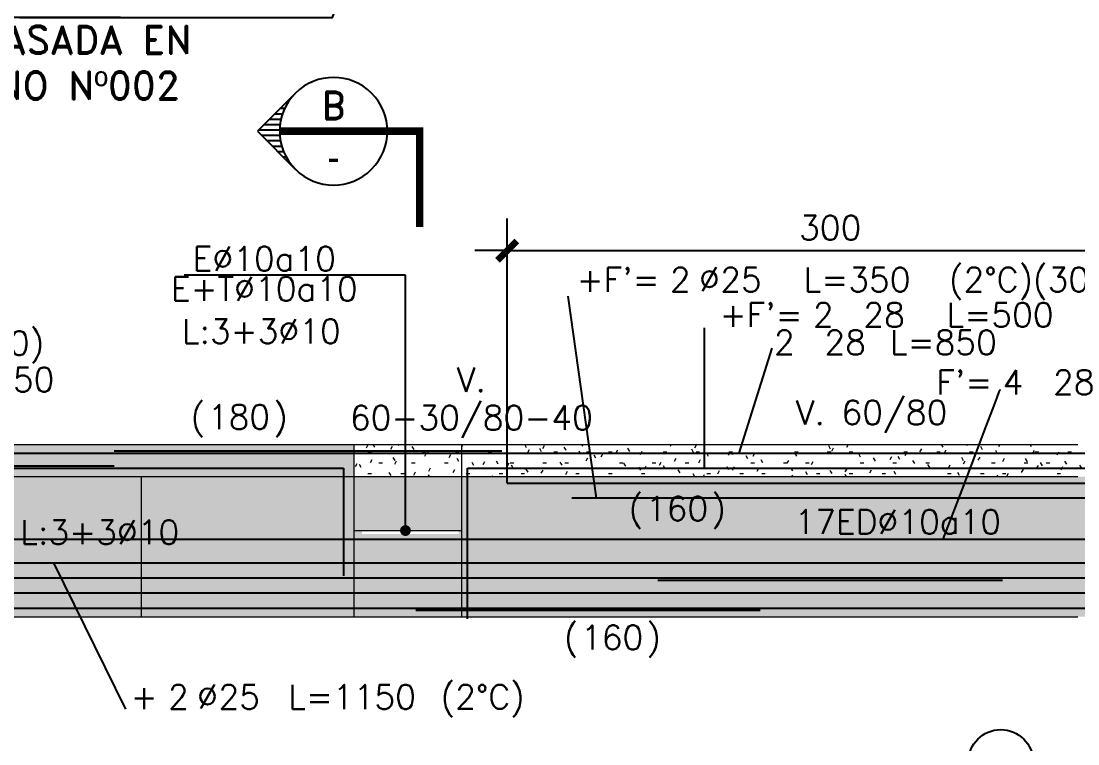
# Model space of a CAD drawing. Extents: x -58 to 5689, y 66 to 4123.
# Drawn here: x 3861.2 to 4351.9, y 2880.2 to 3215.8 of the extents above; entities that cross this region are included whole.
import ezdxf
from ezdxf.enums import TextEntityAlignment as Align
from ezdxf.xclip import XClip

# ---------------------------------------------------------------- set-up
doc = ezdxf.new("R2010")
doc.units = 0
doc.header["$LTSCALE"] = 30
doc.header["$MEASUREMENT"] = 0
doc.header["$XCLIPFRAME"] = 0
doc.linetypes.add("EJE3-3'$0$DASHED", pattern=[0.75, 0.5, -0.25])
doc.linetypes.add("EJE3-3'$0$RLE-PROYECCION", pattern=[0.71438, 0.47625, -0.23813])
doc.layers.get('0').update_dxf_attribs({"linetype": 'CONTINUOUS'})
for name, color, linetype in [("EJE3-3'$0$CORTES", 5, 'CONTINUOUS'), ("EJE3-3'$0$fe", 7, 'CONTINUOUS'), ("EJE3-3'$0$RLA-CONTORNOS", 3, 'CONTINUOUS'), ("EJE3-3'$0$RLA-FE", 7, 'CONTINUOUS'), ("EJE3-3'$0$RLA-TEXTOS-FE", 9, 'CONTINUOUS'), ("EJE3-3'$0$TEXTOS1", 9, 'CONTINUOUS')]:
    doc.layers.add(name, color=color, linetype=linetype)
doc.layers.add("EJE3-3'$0$RLA-ACHURADO", color=30, linetype="EJE3-3'$0$RLE-PROYECCION", lineweight=15, transparency=0.7)
doc.layers.add("EJE3-3'$0$RLA-CONTORNO", color=30, linetype='CONTINUOUS', lineweight=15)
doc.layers.add("EJE3-3'$0$RLA-TEXTOS-1", color=9, linetype='CONTINUOUS', lineweight=9)
doc.styles.add("EJE3-3'$0$RomanD", font='romand.shx', dxfattribs={"height": 31.5})
doc.styles.add("EJE3-3'$0$RomanS", font='romans.shx', dxfattribs={"height": 11.25})
doc.styles.add("EJE3-3'$0$Standard", font='txt')
doc.dimstyles.new("EJE3-3'$0$ING50", dxfattribs={"dimscale": 50, "dimtxt": 0.27, "dimasz": 0.3, "dimexe": 0, "dimexo": 0, "dimgap": 0.1, "dimtad": 1, "dimdec": 1, "dimzin": 12, "dimdsep": 46, "dimtxsty": "EJE3-3'$0$RomanS", "dimblk": "EJE3-3'$0$TICK1", "dimblk1": "EJE3-3'$0$TICK1", "dimblk2": "EJE3-3'$0$TICK1", "dimcen": 0.09, "dimclrd": 2, "dimclre": 1, "dimclrt": 3, "dimadec": 0, "dimazin": 0, "dimtfac": 1, "dimtdec": 0, "dimtix": 1, "dimtmove": 2, "dimatfit": 3, "dimldrblk": "EJE3-3'$0$TICK1", "dimfxl": 0, "dimfxlon": 1, "dimtolj": 1, "dimtzin": 0, "dimarcsym": 0})
pattern_1 = [(0, (-1824.927, -1302.188), (20.32, 5.08), [1.676, -13.564, 1.676, -13.564, -81.28]), (0, (-1824.927, -1302.188), (20.32, 5.08), [-30.48, 1.676, -28.804, 1.676, -13.564, -35.56]), (0, (-1824.927, -1302.188), (20.32, 5.08), [-76.2, 1.676, -8.484, 1.676, -23.724]), (120, (-1817.307, -1299.648), (-14.559409, 15.057636), [1.676, -13.564, 1.676, -13.564, -81.28]), (120, (-1817.307, -1299.648), (-14.559409, 15.057636), [-30.48, 1.676, -28.804, 1.676, -13.564, -35.56]), (120, (-1817.307, -1299.648), (-14.559409, 15.057636), [-76.2, 1.676, -8.484, 1.676, -23.724]), (240, (-1814.767, -1289.488), (-5.760591, -20.137636), [1.676, -13.564, 1.676, -13.564, -81.28]), (240, (-1814.767, -1289.488), (-5.760591, -20.137636), [-30.48, 1.676, -28.804, 1.676, -13.564, -35.56]), (240, (-1814.767, -1289.488), (-5.760591, -20.137636), [-76.2, 1.676, -8.484, 1.676, -23.724])]

# ---------------------------------------------------------------- blocks, each defined once
blk = doc.blocks.new('*U236')
at = {"layer": "EJE3-3'$0$RLA-FE"}
for p, q in [((0, 0), (1068.21, 0)), ((1068.21, 0), (1118.21, 0)), ((1118.21, 0), (1150, 0)), ((1150, 0), (1150, 0))]:
    blk.add_line(p, q, dxfattribs=at)
at = {"layer": "EJE3-3'$0$RLA-FE", "color": 3, "style": "EJE3-3'$0$RomanS", "flags": 8}
for tag, p in [('F=', (240.89, 9.32)), ('NUM', (255.3, 9.32))]:
    blk.add_attdef(tag, text='', height=11.25, dxfattribs=at).set_placement(p, align=Align.RIGHT)
at = {"layer": "EJE3-3'$0$RLA-FE", "color": 3, "style": "EJE3-3'$0$RomanS"}
for tag, p, flags in [('PHI', (259.2, 9.54), 14), ('DIAM', (269.05, 9.32), 12), ('MINUS', (291.07, 9.32), 13), ('MARK', (304.46, 9.32), 13), ('TEXTO_FE1', (307.76, 9.32), 8), ('TEXTO_FE2', (375.29, 9.34), 8), ('TIPO', (573.8, -75.78), 13), ('NVECES', (559.93, -94.72), 13), ('NUMFE', (563.86, -114.48), 13), ('CAPA', (572.06, -133.6), 13), ('DESPLAZA', (278.34, -151.59), 13), ('ESPACIO', (284.39, -169.95), 13), ('CANT', (298.23, -188.75), 13)]:
    blk.add_attdef(tag, p, '', height=11.25, dxfattribs=dict(at, flags=flags))
blk = doc.blocks.new('*U170')
at = {"layer": "EJE3-3'$0$RLA-FE"}
for q in [(0, 0), (768.21, 0)]:
    blk.add_line((0, 0), q, dxfattribs=at)
at = {"layer": "EJE3-3'$0$RLA-FE", "color": 3, "style": "EJE3-3'$0$RomanS", "flags": 8}
for tag, p in [('F=', (301.65, 45.76)), ('NUM', (316.06, 45.76))]:
    blk.add_attdef(tag, text='', height=11.25, dxfattribs=at).set_placement(p, align=Align.RIGHT)
at = {"layer": "EJE3-3'$0$RLA-FE", "color": 3, "style": "EJE3-3'$0$RomanS"}
for tag, p, flags in [('PHI', (319.95, 45.97), 14), ('DIAM', (329.81, 45.76), 12), ('MINUS', (351.83, 45.76), 13), ('TEXTO_FE1', (360.22, 45.76), 8), ('MARK', (365.22, 45.76), 13), ('TEXTO_FE2', (432.39, 45.78), 8), ('TIPO', (423.8, -75.78), 13), ('NVECES', (409.93, -94.72), 13), ('NUMFE', (413.86, -114.48), 13), ('CAPA', (422.06, -133.6), 13), ('DESPLAZA', (278.34, -151.59), 13), ('ESPACIO', (284.39, -169.95), 13), ('CANT', (298.23, -188.75), 13)]:
    blk.add_attdef(tag, p, '', height=11.25, dxfattribs=dict(at, flags=flags))
blk = doc.blocks.new('*U245')
at = {"layer": "EJE3-3'$0$RLA-FE", "color": 6}
blk.add_line((0, 1), (180, 1), dxfattribs=at)
at = {"layer": "EJE3-3'$0$RLA-FE", "color": 3, "style": "EJE3-3'$0$RomanS", "flags": 8}
for tag, p in [('(', (38.91, 11.14)), ('EMP', (57.93, 11.14)), (')', (77.25, 11.14))]:
    blk.add_attdef(tag, text='', height=11.25, dxfattribs=at).set_placement(p, align=Align.CENTER)
blk = doc.blocks.new('*U237')
at = {"layer": "EJE3-3'$0$RLA-FE"}
for p, q in [((1068.21, 0), (1118.21, 0)), ((1118.21, 0), (1150, 0)), ((1150, 0), (1150, 0))]:
    blk.add_line(p, q, dxfattribs=at)
at = {"layer": "EJE3-3'$0$RLA-FE", "color": 3, "style": "EJE3-3'$0$RomanS", "flags": 8}
for tag, p in [('F=', (421.56, 36.32)), ('NUM', (435.97, 36.32))]:
    blk.add_attdef(tag, text='', height=11.25, dxfattribs=at).set_placement(p, align=Align.RIGHT)
at = {"layer": "EJE3-3'$0$RLA-FE", "color": 3, "style": "EJE3-3'$0$RomanS"}
for tag, p, flags in [('PHI', (439.87, 36.54), 14), ('DIAM', (449.72, 36.32), 12), ('MINUS', (471.74, 36.32), 13), ('MARK', (485.13, 36.32), 13), ('TEXTO_FE1', (488.43, 36.32), 8), ('TEXTO_FE2', (555.96, 36.34), 8), ('TIPO', (573.8, -75.78), 13), ('NVECES', (559.93, -94.72), 13), ('NUMFE', (563.86, -114.48), 13), ('CAPA', (572.06, -133.6), 13), ('DESPLAZA', (278.34, -151.59), 13), ('ESPACIO', (284.39, -169.95), 13), ('CANT', (298.23, -188.75), 13)]:
    blk.add_attdef(tag, p, '', height=11.25, dxfattribs=dict(at, flags=flags))
blk = doc.blocks.new("EJE3-3'$0$TICK1")
at = {"color": 2, "const_width": 0.2}
blk.add_lwpolyline([(-0.3, -0.3), (0.3, 0.3)], dxfattribs=at)
at = {"color": 2}
for points in [[(0, 0), (-1, 0)], [(0, 0), (1, 0)]]:
    blk.add_lwpolyline(points, dxfattribs=at)
blk = doc.blocks.new('*D144')
at = {"layer": "EJE3-3'$0$RLA-FE", "color": 2, "lineweight": -2, "transparency": 16777216}
blk.add_line((1320.48, 877), (1590.48, 877), dxfattribs=at)
at = {"layer": "EJE3-3'$0$RLA-FE", "color": 2, "lineweight": -2, "transparency": 16777216, "xscale": 15, "yscale": 15, "zscale": 15, "rotation": 180}
blk.add_blockref("EJE3-3'$0$TICK1", (1305.48, 877), dxfattribs=at)
at = {"layer": "EJE3-3'$0$RLA-FE", "color": 2, "lineweight": -2, "transparency": 16777216, "xscale": 15, "yscale": 15, "zscale": 15}
blk.add_blockref("EJE3-3'$0$TICK1", (1605.48, 877), dxfattribs=at)
at = {"layer": "EJE3-3'$0$RLA-FE", "color": 3, "transparency": 16777216, "insert": (1455.48, 887.63), "char_height": 11.25, "attachment_point": 5, "style": "EJE3-3'$0$RomanS"}
blk.add_mtext('\\A1;300', dxfattribs=at)
blk = doc.blocks.new('*U239')
at = {"layer": "EJE3-3'$0$RLA-FE"}
for p, q in [((0, 0), (1068.21, 0)), ((1068.21, 0), (1118.21, 0)), ((1118.21, 0), (1150, 0)), ((1150, 0), (1150, 0))]:
    blk.add_line(p, q, dxfattribs=at)
at = {"layer": "EJE3-3'$0$RLA-FE", "color": 3, "style": "EJE3-3'$0$RomanS", "flags": 8}
for tag, p in [('F=', (612.21, -19.89)), ('NUM', (626.62, -19.89))]:
    blk.add_attdef(tag, text='', height=11.25, dxfattribs=at).set_placement(p, align=Align.RIGHT)
at = {"layer": "EJE3-3'$0$RLA-FE", "color": 3, "style": "EJE3-3'$0$RomanS"}
for tag, p, flags in [('PHI', (630.51, -19.68), 12), ('DIAM', (640.37, -19.89), 12), ('MINUS', (662.39, -19.89), 13), ('MARK', (675.78, -19.89), 13), ('TEXTO_FE1', (679.08, -19.89), 8), ('TEXTO_FE2', (746.6, -19.88), 8), ('TIPO', (573.8, -57.92), 13), ('NVECES', (559.93, -76.86), 13), ('NUMFE', (563.86, -96.62), 13), ('CAPA', (572.06, -115.74), 13), ('DESPLAZA', (277.18, -134.17), 13), ('ESPACIO', (283.22, -152.53), 13), ('CANT', (297.06, -171.33), 13)]:
    blk.add_attdef(tag, p, '', height=11.25, dxfattribs=dict(at, flags=flags))
blk = doc.blocks.new('*U240')
at = {"layer": "EJE3-3'$0$RLA-FE"}
blk.add_line((0, 0), (1068.21, 0), dxfattribs=at)
at = {"layer": "EJE3-3'$0$RLA-FE", "color": 3, "style": "EJE3-3'$0$RomanS", "flags": 8}
for tag, p in [('F=', (223.15, -45.02)), ('NUM', (237.56, -45.02))]:
    blk.add_attdef(tag, text='', height=11.25, dxfattribs=at).set_placement(p, align=Align.RIGHT)
at = {"layer": "EJE3-3'$0$RLA-FE", "color": 3, "style": "EJE3-3'$0$RomanS"}
for tag, p, flags in [('PHI', (241.45, -44.81), 12), ('DIAM', (251.31, -45.02), 12), ('MINUS', (273.33, -45.02), 13), ('MARK', (286.72, -45.02), 13), ('TEXTO_FE1', (290.02, -45.02), 8), ('TEXTO_FE2', (357.54, -45.01), 8), ('TIPO', (573.8, -57.92), 13), ('NVECES', (559.93, -76.86), 13), ('NUMFE', (563.86, -96.62), 13), ('CAPA', (572.06, -115.74), 13), ('DESPLAZA', (277.18, -134.17), 13), ('ESPACIO', (283.22, -152.53), 13), ('CANT', (297.06, -171.33), 13)]:
    blk.add_attdef(tag, p, '', height=11.25, dxfattribs=dict(at, flags=flags))
blk = doc.blocks.new('*U132')
at = {"layer": "EJE3-3'$0$RLA-FE"}
for p, q in [((0, 0), (1068.21, 0)), ((1068.21, 0), (1118.21, 0)), ((1118.21, 0), (1150, 0)), ((1150, 0), (1150, 0))]:
    blk.add_line(p, q, dxfattribs=at)
at = {"layer": "EJE3-3'$0$RLA-FE", "color": 3, "style": "EJE3-3'$0$RomanS"}
for tag, p, flags in [('TIPO', (573.8, -57.92), 13), ('PHI', (518.43, -72.11), 12), ('DIAM', (528.29, -72.32), 12), ('MINUS', (550.3, -72.32), 13), ('MARK', (563.7, -72.32), 13), ('TEXTO_FE1', (567, -72.32), 8), ('TEXTO_FE2', (634.52, -72.31), 8), ('NVECES', (559.93, -76.86), 13), ('NUMFE', (563.86, -96.62), 13), ('CAPA', (572.06, -115.74), 13), ('DESPLAZA', (277.18, -134.17), 13), ('ESPACIO', (283.22, -152.53), 13), ('CANT', (297.06, -171.33), 13)]:
    blk.add_attdef(tag, p, '', height=11.25, dxfattribs=dict(at, flags=flags))
at = {"layer": "EJE3-3'$0$RLA-FE", "color": 3, "style": "EJE3-3'$0$RomanS", "flags": 8}
for tag, p in [('F=', (500.13, -72.32)), ('NUM', (514.54, -72.32))]:
    blk.add_attdef(tag, text='', height=11.25, dxfattribs=at).set_placement(p, align=Align.RIGHT)
blk = doc.blocks.new('*U137')
at = {"layer": "EJE3-3'$0$RLA-FE"}
blk.add_line((0, 0), (1068.21, 0), dxfattribs=at)
at = {"layer": "EJE3-3'$0$RLA-FE", "color": 3, "style": "EJE3-3'$0$RomanS"}
for tag, p, flags in [('TIPO', (573.8, -57.92), 13), ('PHI', (336.05, -67.67), 12), ('DIAM', (345.9, -67.89), 12), ('MINUS', (367.92, -67.89), 13), ('TEXTO_FE1', (378.32, -67.89), 8), ('MARK', (381.31, -67.89), 13), ('TEXTO_FE2', (449.09, -67.87), 8), ('NVECES', (559.93, -76.86), 13), ('NUMFE', (563.86, -96.62), 13), ('CAPA', (572.06, -115.74), 13), ('DESPLAZA', (277.18, -134.17), 13), ('ESPACIO', (283.22, -152.53), 13), ('CANT', (297.06, -171.33), 13)]:
    blk.add_attdef(tag, p, '', height=11.25, dxfattribs=dict(at, flags=flags))
at = {"layer": "EJE3-3'$0$RLA-FE", "color": 3, "style": "EJE3-3'$0$RomanS", "flags": 8}
for tag, p in [('F=', (317.74, -67.89)), ('NUM', (332.15, -67.89))]:
    blk.add_attdef(tag, text='', height=11.25, dxfattribs=at).set_placement(p, align=Align.RIGHT)
blk = doc.blocks.new('*U244')
at = {"layer": "EJE3-3'$0$RLA-FE"}
for q in [(0, 0), (1018.21, 0)]:
    blk.add_line((0, 0), q, dxfattribs=at)
at = {"layer": "EJE3-3'$0$RLA-FE", "color": 3, "style": "EJE3-3'$0$RomanS", "flags": 8}
for tag, p in [('F=', (400.77, -19.89)), ('NUM', (415.18, -19.89))]:
    blk.add_attdef(tag, text='', height=11.25, dxfattribs=at).set_placement(p, align=Align.RIGHT)
at = {"layer": "EJE3-3'$0$RLA-FE", "color": 3, "style": "EJE3-3'$0$RomanS"}
for tag, p, flags in [('PHI', (419.07, -19.68), 12), ('DIAM', (428.93, -19.89), 12), ('MINUS', (450.95, -19.89), 13), ('MARK', (464.34, -19.89), 13), ('TEXTO_FE1', (467.64, -19.89), 8), ('TEXTO_FE2', (535.16, -19.88), 8), ('TIPO', (548.8, -57.92), 13), ('NVECES', (534.93, -76.86), 13), ('NUMFE', (538.86, -96.62), 13), ('CAPA', (547.06, -115.74), 13), ('DESPLAZA', (277.18, -134.17), 13), ('ESPACIO', (283.22, -152.53), 13), ('CANT', (297.06, -171.33), 13)]:
    blk.add_attdef(tag, p, '', height=11.25, dxfattribs=dict(at, flags=flags))
blk = doc.blocks.new('*U243')
at = {"layer": "EJE3-3'$0$RLA-FE", "color": 6}
blk.add_line((0, -1), (160, -1), dxfattribs=at)
at = {"layer": "EJE3-3'$0$RLA-FE", "color": 3, "style": "EJE3-3'$0$RomanS", "flags": 8}
for tag, p in [('(', (72.21, -19.26)), ('EMP', (91.23, -19.26)), (')', (110.55, -19.26))]:
    blk.add_attdef(tag, text='', height=11.25, dxfattribs=at).set_placement(p, align=Align.CENTER)
blk = doc.blocks.new('*U130')
at = {"layer": "EJE3-3'$0$RLA-FE"}
for q in [(0, 0), (518.21, 0)]:
    blk.add_line((0, 0), q, dxfattribs=at)
at = {"layer": "EJE3-3'$0$RLA-FE", "color": 3, "style": "EJE3-3'$0$RomanS"}
for tag, p, flags in [('TIPO', (298.8, -57.92), 13), ('PHI', (495.7, -72.68), 12), ('DIAM', (505.55, -72.89), 12), ('MINUS', (527.57, -72.89), 13), ('MARK', (540.96, -72.89), 13), ('TEXTO_FE1', (544.26, -72.89), 8), ('TEXTO_FE2', (611.78, -72.88), 8), ('NVECES', (284.93, -76.86), 13), ('NUMFE', (288.86, -96.62), 13), ('CAPA', (297.06, -115.74), 13), ('DESPLAZA', (277.18, -134.17), 13), ('ESPACIO', (283.22, -152.53), 13), ('CANT', (297.06, -171.33), 13)]:
    blk.add_attdef(tag, p, '', height=11.25, dxfattribs=dict(at, flags=flags))
at = {"layer": "EJE3-3'$0$RLA-FE", "color": 3, "style": "EJE3-3'$0$RomanS", "flags": 8}
for tag, p in [('F=', (477.39, -72.89)), ('NUM', (491.8, -72.89))]:
    blk.add_attdef(tag, text='', height=11.25, dxfattribs=at).set_placement(p, align=Align.RIGHT)
blk = doc.blocks.new('*U131')
at = {"layer": "EJE3-3'$0$RLA-FE", "color": 6}
blk.add_line((0, -1), (160, -1), dxfattribs=at)
at = {"layer": "EJE3-3'$0$RLA-FE", "color": 3, "style": "EJE3-3'$0$RomanS", "flags": 8}
for tag, p in [('(', (-10.17, 26.55)), (')', (28.17, 26.55)), ('EMP', (8.86, 26.55))]:
    blk.add_attdef(tag, text='', height=11.25, dxfattribs=at).set_placement(p, align=Align.CENTER)
blk = doc.blocks.new('*U374')
at = {"layer": "EJE3-3'$0$RLA-FE"}
for q in [(0, 0), (1118.21, 0)]:
    blk.add_line((0, 0), q, dxfattribs=at)
at = {"layer": "EJE3-3'$0$RLA-FE", "color": 3, "style": "EJE3-3'$0$RomanS", "flags": 8}
for tag, p in [('F=', (476.99, 78.13)), ('NUM', (491.4, 78.13))]:
    blk.add_attdef(tag, text='', height=11.25, dxfattribs=at).set_placement(p, align=Align.RIGHT)
at = {"layer": "EJE3-3'$0$RLA-FE", "color": 3, "style": "EJE3-3'$0$RomanS"}
for tag, p, flags in [('PHI', (495.29, 78.34), 14), ('DIAM', (505.15, 78.13), 12), ('MINUS', (527.17, 78.13), 13), ('MARK', (540.56, 78.13), 13), ('TEXTO_FE1', (543.86, 78.13), 8), ('TEXTO_FE2', (611.38, 78.15), 8), ('TIPO', (598.8, -75.78), 13), ('NVECES', (584.93, -94.72), 13), ('NUMFE', (588.86, -114.48), 13), ('CAPA', (597.06, -133.6), 13), ('DESPLAZA', (278.34, -151.59), 13), ('ESPACIO', (284.39, -169.95), 13), ('CANT', (298.23, -188.75), 13)]:
    blk.add_attdef(tag, p, '', height=11.25, dxfattribs=dict(at, flags=flags))
blk = doc.blocks.new('*U376')
at = {"layer": "EJE3-3'$0$RLA-FE"}
for p, q in [((0, 0), (0, 0)), ((0, 0), (218.21, 0)), ((218.21, 0), (268.21, 0)), ((268.21, 0), (300, 0)), ((300, 0), (300, -50))]:
    blk.add_line(p, q, dxfattribs=at)
at = {"layer": "EJE3-3'$0$RLA-FE", "color": 3, "style": "EJE3-3'$0$RomanS"}
for tag, p, flags in [('TEXTO_FE2', (47.69, 52.42), 8), ('PHI', (67.52, 35.71), 12), ('DIAM', (77.38, 35.49), 12), ('MINUS', (99.4, 35.49), 13), ('MARK', (112.79, 35.49), 13), ('TEXTO_FE1', (116.09, 35.49), 8), ('TIPO', (148.8, -57.92), 13), ('NVECES', (134.93, -76.86), 13), ('NUMFE', (138.86, -96.62), 13), ('CAPA', (147.06, -115.74), 13), ('DESPLAZA', (277.18, -134.17), 13), ('ESPACIO', (283.22, -152.53), 13), ('CANT', (297.06, -171.33), 13)]:
    blk.add_attdef(tag, p, '', height=11.25, dxfattribs=dict(at, flags=flags))
at = {"layer": "EJE3-3'$0$RLA-FE", "color": 3, "style": "EJE3-3'$0$RomanS", "flags": 8}
for tag, p in [('F=', (49.22, 35.49)), ('NUM', (63.63, 35.49))]:
    blk.add_attdef(tag, text='', height=11.25, dxfattribs=at).set_placement(p, align=Align.RIGHT)
blk = doc.blocks.new('*U375')
at = {"layer": "EJE3-3'$0$RLA-FE", "color": 6}
blk.add_line((0, 1), (193.5, 1), dxfattribs=at)
at = {"layer": "EJE3-3'$0$RLA-FE", "color": 3, "style": "EJE3-3'$0$RomanS", "flags": 8}
for tag, p in [('(', (82.41, 9.14)), ('EMP', (101.43, 9.14)), (')', (120.74, 9.14))]:
    blk.add_attdef(tag, text='', height=11.25, dxfattribs=at).set_placement(p, align=Align.CENTER)
blk = doc.blocks.new('*U377')
at = {"layer": "EJE3-3'$0$RLA-FE"}
for p, q in [((0, -70), (0, 0)), ((0, 0), (269.21, 0)), ((269.21, 0), (319.21, 0)), ((319.21, 0), (351, 0)), ((351, 0), (351, -79))]:
    blk.add_line(p, q, dxfattribs=at)
at = {"layer": "EJE3-3'$0$RLA-FE", "color": 3, "style": "EJE3-3'$0$RomanS", "flags": 8}
for tag, p in [('F=', (155.72, 65.54)), ('NUM', (170.13, 65.54))]:
    blk.add_attdef(tag, text='', height=11.25, dxfattribs=at).set_placement(p, align=Align.RIGHT)
at = {"layer": "EJE3-3'$0$RLA-FE", "color": 3, "style": "EJE3-3'$0$RomanS"}
for tag, p, flags in [('PHI', (174.03, 65.75), 14), ('DIAM', (183.88, 65.54), 12), ('MINUS', (205.9, 65.54), 13), ('MARK', (219.29, 65.54), 13), ('TEXTO_FE1', (222.59, 65.54), 8), ('TEXTO_FE2', (290.11, 65.55), 8), ('TIPO', (174.3, -75.78), 13), ('NVECES', (160.43, -94.72), 13), ('NUMFE', (164.36, -114.48), 13), ('CAPA', (172.56, -133.6), 13), ('DESPLAZA', (278.34, -151.59), 13), ('ESPACIO', (284.39, -169.95), 13), ('CANT', (298.23, -188.75), 13)]:
    blk.add_attdef(tag, p, '', height=11.25, dxfattribs=dict(at, flags=flags))
blk = doc.blocks.new('*U379')
at = {"layer": "EJE3-3'$0$RLA-FE"}
for p, q in [((-300, 0), (-300, 0)), ((0, 0), (-300, 0)), ((0, -50), (0, 0))]:
    blk.add_line(p, q, dxfattribs=at)
at = {"layer": "EJE3-3'$0$RLA-FE", "color": 3, "style": "EJE3-3'$0$RomanS", "flags": 8}
for tag, p in [('F=', (-259.23, 95.9)), ('NUM', (-244.82, 95.9))]:
    blk.add_attdef(tag, text='', height=11.25, dxfattribs=at).set_placement(p, align=Align.RIGHT)
at = {"layer": "EJE3-3'$0$RLA-FE", "color": 3, "style": "EJE3-3'$0$RomanS"}
for tag, p, flags in [('PHI', (-240.92, 96.12), 12), ('DIAM', (-231.07, 95.9), 12), ('MINUS', (-209.05, 95.9), 13), ('MARK', (-195.66, 95.9), 13), ('TEXTO_FE1', (-192.35, 95.9), 8), ('TEXTO_FE2', (-124.83, 95.92), 8), ('TIPO', (-301.2, -57.92), 13), ('NVECES', (-315.07, -76.86), 13), ('NUMFE', (-311.14, -96.62), 13), ('CAPA', (-302.94, -115.74), 13), ('DESPLAZA', (-322.82, -134.17), 13), ('ESPACIO', (-316.78, -152.53), 13), ('CANT', (-302.94, -171.33), 13)]:
    blk.add_attdef(tag, p, '', height=11.25, dxfattribs=dict(at, flags=flags))
blk = doc.blocks.new('*U381')
at = {"layer": "EJE3-3'$0$RLA-FE"}
blk.add_line((0, 0), (768.21, 0), dxfattribs=at)
at = {"layer": "EJE3-3'$0$RLA-FE", "color": 3, "style": "EJE3-3'$0$RomanS"}
for tag, p, flags in [('PHI', (514.6, 67.47), 14), ('TEXTO_FE2', (630.69, 67.27), 8), ('DIAM', (524.46, 67.25), 12), ('MINUS', (546.47, 67.25), 13), ('MARK', (559.87, 67.25), 13), ('TEXTO_FE1', (563.17, 67.25), 8), ('TIPO', (423.8, -75.78), 13), ('NVECES', (409.93, -94.72), 13), ('NUMFE', (413.86, -114.48), 13), ('CAPA', (422.06, -133.6), 13), ('DESPLAZA', (278.34, -151.59), 13), ('ESPACIO', (284.39, -169.95), 13), ('CANT', (298.23, -188.75), 13)]:
    blk.add_attdef(tag, p, '', height=11.25, dxfattribs=dict(at, flags=flags))
at = {"layer": "EJE3-3'$0$RLA-FE", "color": 3, "style": "EJE3-3'$0$RomanS", "flags": 8}
for tag, p in [('F=', (496.3, 67.25)), ('NUM', (510.7, 67.25))]:
    blk.add_attdef(tag, text='', height=11.25, dxfattribs=at).set_placement(p, align=Align.RIGHT)
blk = doc.blocks.new('*X388')
at = {"color": 0}
for p, q in [((2610.12, 1260), (2610.36, 1260)), ((2611.85, 1257.5), (2612.86, 1257.5)), ((2613.19, 1255), (2615.36, 1255)), ((2614.19, 1252.5), (2617.86, 1252.5)), ((2614.89, 1250), (2620.36, 1250)), ((2615.32, 1247.5), (2622.86, 1247.5)), ((2615.42, 1242.5), (2623.86, 1242.5)), ((2615.49, 1245), (2625.36, 1245)), ((2614.5, 1237.5), (2618.86, 1237.5)), ((2615.09, 1240), (2621.36, 1240)), ((2612.43, 1232.5), (2613.86, 1232.5)), ((2613.62, 1235), (2616.36, 1235)), ((2608.83, 1227.5), (2608.86, 1227.5)), ((2610.87, 1230), (2611.36, 1230))]:
    blk.add_line(p, q, dxfattribs=at)
blk = doc.blocks.new("EJE3-3'$0$corte2")
at = {"color": 2, "linetype": 'Continuous'}
for p, q in [((-57.68, 17.68), (-75.36, 0)), ((-75.36, 0), (-57.68, -17.68))]:
    blk.add_line(p, q, dxfattribs=at)
at = {"color": 2, "linetype": 'Continuous', "const_width": 3.5}
blk.add_lwpolyline([(-65, 0), (0, 0), (0, -44.5)], dxfattribs=at)
at = {"color": 1, "linetype": 'Continuous'}
blk.add_arc((-40, 0), 25, 225, 135, dxfattribs=at)
at = {"color": 2, "linetype": 'Continuous'}
blk.add_arc((-40, 0), 25, 135, 225, dxfattribs=at)
at = {"color": 2, "linetype": 'Continuous', "xscale": -1}
blk.add_blockref('*X388', (2550.5, -1244.5), dxfattribs=at)
at = {"color": 3, "linetype": 'Continuous'}
for tag, style, p in [('A', "EJE3-3'$0$RomanD", (-40, 12)), ('-', "EJE3-3'$0$Standard", (-40, -12))]:
    blk.add_attdef(tag, text='', height=13, dxfattribs=dict(at, style=style)).set_placement(p, align=Align.MIDDLE)
blk = doc.blocks.new("EJE3-3'$0$A$C77AA4CF1")
at = {"layer": "EJE3-3'$0$CORTES", "color": 1, "linetype": 'Continuous'}
for points in [[(243.25, 38.09), (97.89, 38.09), (66.5, 124.27)], [(196.23, 38.09), (341.58, 38.09), (372.98, 124.27)]]:
    blk.add_lwpolyline(points, dxfattribs=at)
at = {"layer": "EJE3-3'$0$CORTES", "color": 1, "linetype": "EJE3-3'$0$DASHED"}
for centre in [(65.8, 190.07), (373.67, 190.07)]:
    blk.add_circle(centre, 65.8, dxfattribs=at)
at = {"layer": "EJE3-3'$0$CORTES", "color": 3, "style": "EJE3-3'$0$RomanD"}
for s, p in [('VER REF. TIP. 2', (138.54, 43.76)), ('DE PASADA EN', (145.85, 21.23)), ('PLANO Nº002', (153.64, 0))]:
    blk.add_text(s, height=13, dxfattribs=at).set_placement(p)
blk = doc.blocks.new("EJE3-3'")
at = {"layer": "EJE3-3'$0$RLA-ACHURADO"}
h = blk.add_hatch(dxfattribs=at)
h.set_pattern_fill('SAND - DENSE', color=256, style=0, pattern_type=2)
h.set_pattern_definition(pattern_1)
h.paths.add_polyline_path([(1234.48, 772), (1234.48, 787), (635.48, 787), (635.48, 772), (680.82, 772)], flags=0)
h = blk.add_hatch(dxfattribs=at)
h.set_pattern_fill('SAND - DENSE', color=256, style=0, pattern_type=2)
h.set_pattern_definition(pattern_1)
h.paths.add_polyline_path([(1234.48, 772), (1284.48, 772), (1284.48, 787), (1234.48, 787)], flags=0)
h = blk.add_hatch(dxfattribs=at)
h.set_pattern_fill('SAND - DENSE', color=256, style=0, pattern_type=2)
h.set_pattern_definition(pattern_1)
h.paths.add_polyline_path([(1381.4, 772), (1640.48, 772), (1640.48, 787), (1284.48, 787), (1284.48, 772)], flags=0)
h = blk.add_hatch(dxfattribs=at)
h.set_pattern_fill('SAND - DENSE', color=256, style=0, pattern_type=2)
h.set_pattern_definition(pattern_1)
h.paths.add_polyline_path([(927.98, 772), (972.98, 772)], flags=16)
h.paths.add_polyline_path([(1282.98, 747), (1282.98, 745.47), (1237.98, 745.47), (1237.98, 747)], flags=16)
h.paths.add_polyline_path([(1759.65, 762), (1804.65, 762)], flags=16)
h.paths.add_polyline_path([(640.48, 707), (2070.48, 707), (2070.48, 772), (640.48, 772)])
h.paths.add_polyline_path([(1906.31, 762), (1951.31, 762)], flags=16)
at = {"layer": "EJE3-3'$0$fe", "color": 2}
blk.add_lwpolyline([(1507.96, 743), (1516.69, 765.94), (1523.26, 783.17), (1527.96, 795.52), (1531.11, 803.8), (1533.02, 808.83), (1534, 811.4), (1534.36, 812.35), (1534.42, 812.49)], dxfattribs=at)
at = {"layer": "EJE3-3'$0$RLA-CONTORNO"}
for p, q in [((640.48, 787), (1570.48, 787)), ((1234.48, 787), (1284.48, 787)), ((1234.48, 707), (1234.48, 787)), ((1284.48, 707), (1284.48, 787)), ((1570.48, 772), (640.48, 772)), ((1135.48, 772), (1135.48, 707)), ((1234.48, 747), (1284.48, 747)), ((640.48, 707), (1234.48, 707)), ((1234.48, 707), (1284.48, 707)), ((1284.48, 707), (1570.48, 707))]:
    blk.add_line(p, q, dxfattribs=at)
at = {"layer": "EJE3-3'$0$RLA-CONTORNOS", "color": 2}
for p, q in [((1333.68, 855.88), (1346.75, 762)), ((1396.98, 841.16), (1396.98, 776)), ((1428.33, 831.67), (1412.97, 783)), ((1128.39, 664.11), (1094.94, 732))]:
    blk.add_line(p, q, dxfattribs=at)
at = {"layer": "EJE3-3'$0$RLA-FE", "color": 1}
blk.add_line((1305.48, 769), (1305.48, 892), dxfattribs=at)
at = {"layer": "EJE3-3'$0$RLA-TEXTOS-FE", "color": 2}
blk.add_circle((1534.68, 639.47), 15.07, dxfattribs=at)
at = {"layer": "EJE3-3'$0$TEXTOS1", "color": 1}
for p, q in [((1258.23, 865.64), (1155.47, 865.64)), ((1258.23, 747), (1258.23, 865.64))]:
    blk.add_line(p, q, dxfattribs=at)
at = {"layer": "EJE3-3'$0$TEXTOS1", "color": 1, "const_width": 2.5}
blk.add_lwpolyline([(1256.98, 747, 1), (1259.48, 747, 1)], format="xyb", close=True, dxfattribs=at)
ref = blk.add_blockref('*U131', (1375.48, 725))
ref.add_attrib('EMP', '160', dxfattribs={"layer": "EJE3-3'$0$RLA-FE", "color": 3, "height": 11.25, "style": "EJE3-3'$0$RomanS"}).set_placement((1384.34, 751.55), align=Align.CENTER)
ref.add_attrib('(', '(', dxfattribs={"layer": "EJE3-3'$0$RLA-FE", "color": 3, "height": 11.25, "style": "EJE3-3'$0$RomanS"}).set_placement((1365.31, 751.55), align=Align.CENTER)
ref.add_attrib(')', ')', dxfattribs={"layer": "EJE3-3'$0$RLA-FE", "color": 3, "height": 11.25, "style": "EJE3-3'$0$RomanS"}).set_placement((1403.65, 751.55), align=Align.CENTER)
ref = blk.add_blockref('*U243', (1262.98, 711))
ref.add_attrib('EMP', '160', dxfattribs={"layer": "EJE3-3'$0$RLA-FE", "color": 3, "height": 11.25, "style": "EJE3-3'$0$RomanS"}).set_placement((1354.21, 691.74), align=Align.CENTER)
ref.add_attrib('(', '(', dxfattribs={"layer": "EJE3-3'$0$RLA-FE", "color": 3, "height": 11.25, "style": "EJE3-3'$0$RomanS"}).set_placement((1335.19, 691.74), align=Align.CENTER)
ref.add_attrib(')', ')', dxfattribs={"layer": "EJE3-3'$0$RLA-FE", "color": 3, "height": 11.25, "style": "EJE3-3'$0$RomanS"}).set_placement((1373.53, 691.74), align=Align.CENTER)
at = {"layer": "EJE3-3'$0$CORTES"}
blk.add_blockref("EJE3-3'$0$corte2", (1264.82, 932.44), dxfattribs=at).add_auto_attribs({'-': '-', 'A': 'B'})
at = {"layer": "EJE3-3'$0$RLA-FE"}
ref = blk.add_blockref('*U379', (1635.48, 762), dxfattribs=at)
ref.add_attrib('DIAM', '25', (1404.41, 857.9), dxfattribs={"color": 3, "height": 11.25, "style": "EJE3-3'$0$RomanS"})
ref.add_attrib('NUM', '2', dxfattribs={"color": 3, "height": 11.25, "style": "EJE3-3'$0$RomanS"}).set_placement((1390.66, 857.9), align=Align.RIGHT)
ref.add_attrib('TEXTO_FE1', 'L=350', (1443.12, 857.9), dxfattribs={"color": 3, "height": 11.25, "style": "EJE3-3'$0$RomanS"})
ref.add_attrib('TEXTO_FE2', '(2°C)(300+50)', (1510.64, 857.92), dxfattribs={"color": 3, "height": 11.25, "style": "EJE3-3'$0$RomanS"})
ref.add_attrib('PHI', '%%C', (1394.55, 858.12), dxfattribs={"color": 3, "height": 11.25, "style": "EJE3-3'$0$RomanS"})
ref.add_attrib('F=', "+F'=", dxfattribs={"color": 3, "height": 11.25, "style": "EJE3-3'$0$RomanS"}).set_placement((1376.25, 857.9), align=Align.RIGHT)
for name, p in [('*U374', (1305.48, 769)), ('*U237', (-27.02, 776)), ('*U236', (152.98, 783)), ('*U375', (929.48, 776)), ('*U132', (385.48, 725)), ('*U130', (1375.48, 725)), ('*U240', (662.98, 718)), ('*U239', (272.98, 711)), ('*U244', (1262.98, 711))]:
    blk.add_blockref(name, p, dxfattribs=at)
ref = blk.add_blockref('*U377', (1286.98, 776), dxfattribs=at)
ref.add_attrib('DIAM', '28', (1470.86, 841.54), dxfattribs={"color": 3, "height": 11.25, "style": "EJE3-3'$0$RomanS"})
ref.add_attrib('NUM', '2', dxfattribs={"color": 3, "height": 11.25, "style": "EJE3-3'$0$RomanS"}).set_placement((1457.11, 841.54), align=Align.RIGHT)
ref.add_attrib('TEXTO_FE1', 'L=500', (1509.57, 841.54), dxfattribs={"color": 3, "height": 11.25, "style": "EJE3-3'$0$RomanS"})
ref.add_attrib('TEXTO_FE2', '(1°C)(70+351+79)', (1577.1, 841.55), dxfattribs={"color": 3, "height": 11.25, "style": "EJE3-3'$0$RomanS"})
ref.add_attrib('F=', "+F'=", dxfattribs={"color": 3, "height": 11.25, "style": "EJE3-3'$0$RomanS"}).set_placement((1442.7, 841.54), align=Align.RIGHT)
ref = blk.add_blockref('*U376', (929.48, 776), dxfattribs=at)
ref.add_attrib('DIAM', '28', (1006.86, 811.49), dxfattribs={"color": 3, "height": 11.25, "style": "EJE3-3'$0$RomanS"})
ref.add_attrib('NUM', '2', dxfattribs={"color": 3, "height": 11.25, "style": "EJE3-3'$0$RomanS"}).set_placement((993.11, 811.49), align=Align.RIGHT)
ref.add_attrib('TEXTO_FE1', 'L=350', (1045.57, 811.49), dxfattribs={"color": 3, "height": 11.25, "style": "EJE3-3'$0$RomanS"})
ref.add_attrib('TEXTO_FE2', '(1°C)(300+50)', (977.17, 828.42), dxfattribs={"color": 3, "height": 11.25, "style": "EJE3-3'$0$RomanS"})
ref.add_attrib('PHI', '%%C', (997, 811.71), dxfattribs={"color": 3, "height": 11.25, "style": "EJE3-3'$0$RomanS"})
ref.add_attrib('F=', '+', dxfattribs={"color": 3, "height": 11.25, "style": "EJE3-3'$0$RomanS"}).set_placement((978.7, 811.49), align=Align.RIGHT)
ref = blk.add_blockref('*U170', (1122.98, 783), dxfattribs=at)
ref.add_attrib('DIAM', '28', (1452.79, 828.76), dxfattribs={"color": 3, "height": 11.25, "style": "EJE3-3'$0$RomanS"})
ref.add_attrib('NUM', '2', dxfattribs={"color": 3, "height": 11.25, "style": "EJE3-3'$0$RomanS"}).set_placement((1439.04, 828.76), align=Align.RIGHT)
ref.add_attrib('TEXTO_FE1', 'L=850', (1483.2, 828.76), dxfattribs={"color": 3, "height": 11.25, "style": "EJE3-3'$0$RomanS"})
ref = blk.add_blockref('*U381', (1034.48, 743), dxfattribs=at)
ref.add_attrib('DIAM', '28', (1558.94, 810.25), dxfattribs={"color": 3, "height": 11.25, "style": "EJE3-3'$0$RomanS"})
ref.add_attrib('NUM', '4', dxfattribs={"color": 3, "height": 11.25, "style": "EJE3-3'$0$RomanS"}).set_placement((1545.18, 810.25), align=Align.RIGHT)
ref.add_attrib('F=', "F'=", dxfattribs={"color": 3, "height": 11.25, "style": "EJE3-3'$0$RomanS"}).set_placement((1530.78, 810.25), align=Align.RIGHT)
ref = blk.add_blockref('*U245', (1122.98, 783), dxfattribs=at)
ref.add_attrib('EMP', '180', dxfattribs={"color": 3, "height": 11.25, "style": "EJE3-3'$0$RomanS"}).set_placement((1180.91, 794.14), align=Align.CENTER)
ref.add_attrib('(', '(', dxfattribs={"color": 3, "height": 11.25, "style": "EJE3-3'$0$RomanS"}).set_placement((1161.89, 794.14), align=Align.CENTER)
ref.add_attrib(')', ')', dxfattribs={"color": 3, "height": 11.25, "style": "EJE3-3'$0$RomanS"}).set_placement((1200.23, 794.14), align=Align.CENTER)
ref = blk.add_blockref('*U137', (825.48, 732), dxfattribs=at)
ref.add_attrib('DIAM', '25', (1171.38, 664.11), dxfattribs={"color": 3, "height": 11.25, "style": "EJE3-3'$0$RomanS"})
ref.add_attrib('NUM', '2', dxfattribs={"color": 3, "height": 11.25, "style": "EJE3-3'$0$RomanS"}).set_placement((1157.63, 664.11), align=Align.RIGHT)
ref.add_attrib('TEXTO_FE1', 'L=1150', (1203.8, 664.11), dxfattribs={"color": 3, "height": 11.25, "style": "EJE3-3'$0$RomanS"})
ref.add_attrib('TEXTO_FE2', '(2°C)', (1274.57, 664.13), dxfattribs={"color": 3, "height": 11.25, "style": "EJE3-3'$0$RomanS"})
ref.add_attrib('PHI', '%%C', (1161.53, 664.33), dxfattribs={"color": 3, "height": 11.25, "style": "EJE3-3'$0$RomanS"})
ref.add_attrib('F=', '+', dxfattribs={"color": 3, "height": 11.25, "style": "EJE3-3'$0$RomanS"}).set_placement((1143.22, 664.11), align=Align.RIGHT)
at = {"layer": "EJE3-3'$0$RLA-TEXTOS-FE"}
blk.add_blockref("EJE3-3'$0$A$C77AA4CF1", (882.72, 947.21), dxfattribs=at)
at = {"layer": "EJE3-3'$0$RLA-TEXTOS-1", "char_height": 11.25, "attachment_point": 5, "line_spacing_factor": 0.941778, "style": "EJE3-3'$0$RomanS"}
for s, insert, width in [('V.\\P60-30/80-40', (1288.83, 806.36), 112.6357), ('V. 60/80', (1474.69, 799.93), 77.8962)]:
    blk.add_mtext(s, dxfattribs=dict(at, insert=insert, width=width))
at = {"layer": "EJE3-3'$0$RLA-TEXTOS-FE", "color": 9, "style": "EJE3-3'$0$RomanS"}
for s, p in [('E%%C10a10', (1192.69, 867.6)), ('E+T%%C10a10', (1192.69, 853.63)), ('L:3+3%%C10', (1191.31, 833.94)), ('17ED%%C10a10', (1486.86, 745.4)), ('L:3+3%%C10', (1116.29, 740.65))]:
    blk.add_text(s, height=11.25, dxfattribs=at).set_placement(p, align=Align.CENTER)
at = {"layer": "EJE3-3'$0$RLA-FE"}
dim = blk.add_aligned_dim(p1=(1305.48, 769), p2=(1605.48, 769), distance=108, dimstyle="EJE3-3'$0$ING50", dxfattribs=at)
dim.commit()
dim.dimension.update_dxf_attribs({"geometry": '*D144', "text_midpoint": (1455.48, 887.63)})

msp = doc.modelspace()

# ---------------------------------------------------------------- block references
ref = msp.add_blockref("EJE3-3'", (2781.39, 2232.23))
XClip(ref).set_block_clipping_path([(-2788.1086663077, -1277.6573373718), (2905.5071213075, 1601.8318238069)])

doc.saveas('drawing.dxf')
